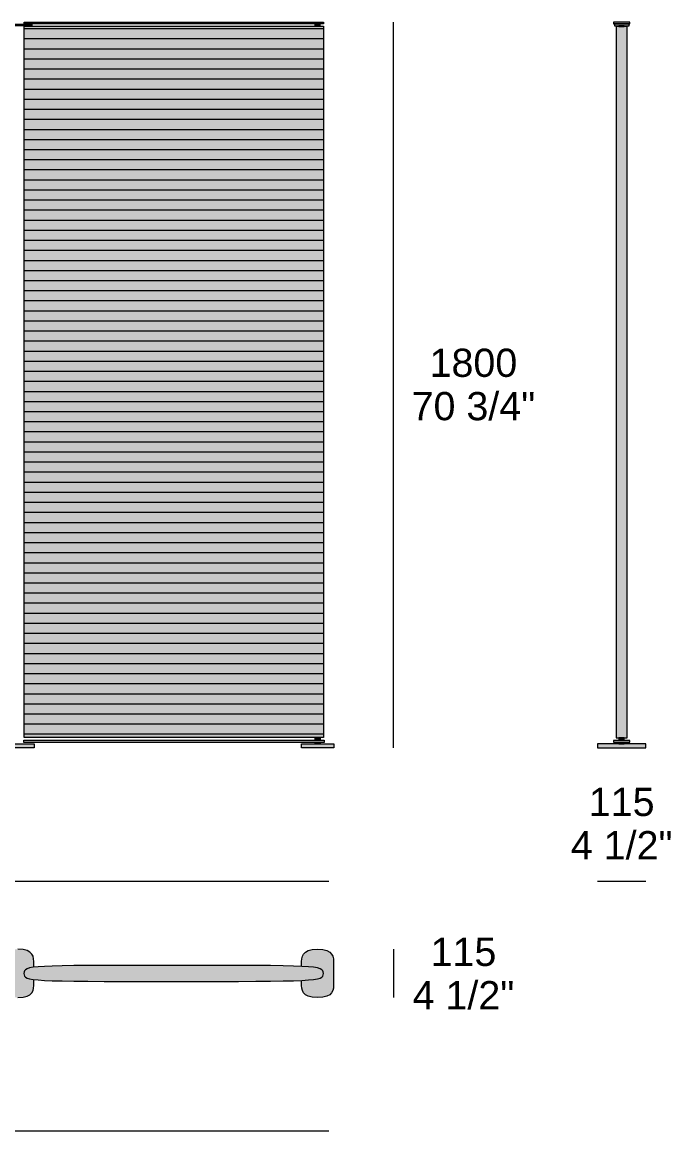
# Model space of a CAD drawing. Header units: millimetres. Extents: x -23380 to 52531, y -5628 to 1041.
# Drawn here: x -21812 to -20204, y -1709 to 1041 of the extents above; entities that cross this region are included whole.
import ezdxf

# ---------------------------------------------------------------- set-up
doc = ezdxf.new("R2010")
doc.units = ezdxf.units.MM
for name, color, linetype, lineweight in [('dimensions', 7, 'Continuous', 5), ('drawing', 7, 'Continuous', 5), ('hatch', 9, 'Continuous', 5), ('ropes', 7, 'Continuous', 0)]:
    doc.layers.add(name, color=color, linetype=linetype, lineweight=lineweight)
doc.styles.add('Poliform mm', font='arial.ttf')
doc.styles.add('Poliform pollici', font='arial.ttf')

msp = doc.modelspace()

# ---------------------------------------------------------------- hatches: boundary and pattern name
at = {"layer": 'hatch'}
for points in [[(-21816.1, 1031.6), (-21829, 1031.6), (-21857.1, 1031.6), (-21857.1, 1035.7), (-21788.4, 1035.7), (-21788.4, 1031.6)], [(-21065.3, 1036.6), (-21807.5, 1036.6), (-21807.5, 1040.9), (-21065.3, 1040.9)], [(-21073, -734.1), (-21085.7, -734.1), (-21807.5, -734.1), (-21807.5, 1030.7), (-21065.3, 1030.7), (-21065.3, -734.1)], [(-21085.7, 1030.7), (-21085.7, 1036.6), (-21073, 1036.6), (-21073, 1030.7)], [(-20346.1, 1036.4), (-20346.1, 1040.9), (-20305.5, 1040.9), (-20305.5, 1036.4)], [(-20307.3, 1036.4), (-20307.3, 1031.6), (-20343.6, 1031.6), (-20343.6, 1036.4)], [(-20332.5, 1030.4), (-20319.4, 1030.4), (-20312.2, 1030.4), (-20312.2, -734.2), (-20339.7, -734.2), (-20339.7, 1030.4)], [(-20319.4, 1031.6), (-20319.4, 1030.4), (-20332.5, 1030.4), (-20332.5, 1031.6)], [(-21063.6, -745.8), (-21808.4, -745.8), (-21808.4, -740.7), (-21063.6, -740.7)], [(-21085.7, -740.7), (-21085.7, -734.1), (-21073, -734.1), (-21073, -740.7)], [(-20345.8, -745.2), (-20345.8, -740.9), (-20305.9, -740.9), (-20305.9, -745.2)], [(-20319.4, -740.9), (-20332.5, -740.9), (-20332.5, -734.2), (-20319.4, -734.2)], [(-21782.5, -759.1), (-21863.2, -759.1), (-21863.2, -749.1), (-21782.5, -749.1)], [(-21085.7, -749.1), (-21073, -749.1), (-21039.3, -749.1), (-21039.3, -759.1), (-21120, -759.1), (-21120, -749.1)], [(-21073, -745.8), (-21073, -749.1), (-21085.7, -749.1), (-21085.7, -745.8)], [(-20385.8, -759.1), (-20385.8, -749.2), (-20265.8, -749.2), (-20265.8, -759.1)], [(-20332.5, -745.2), (-20319.4, -745.2), (-20319.4, -749.2), (-20332.5, -749.2)], [(-21823, -1378.8), (-21826.6, -1378.7), (-21828.3, -1378.7), (-21830, -1378.6), (-21831.6, -1378.5), (-21833.2, -1378.3), (-21834.7, -1378.1), (-21836.1, -1377.9), (-21837.5, -1377.7), (-21838.9, -1377.5), (-21840.2, -1377.2), (-21841.4, -1376.9), (-21842.7, -1376.6), (-21843.8, -1376.2), (-21844.9, -1375.9), (-21846, -1375.5), (-21847, -1375.1), (-21848, -1374.6), (-21849, -1374.2), (-21849.9, -1373.7), (-21850.3, -1373.5), (-21850.7, -1373.3), (-21851.1, -1373), (-21851.5, -1372.8), (-21851.9, -1372.5), (-21852.3, -1372.2), (-21852.7, -1372), (-21853.1, -1371.7), (-21853.4, -1371.4), (-21853.8, -1371.2), (-21854.1, -1370.9), (-21854.5, -1370.6), (-21854.8, -1370.3), (-21855.1, -1370), (-21855.4, -1369.7), (-21855.7, -1369.4), (-21856, -1369.1), (-21856.3, -1368.8), (-21856.6, -1368.5), (-21856.8, -1368.2), (-21857.1, -1367.9), (-21857.3, -1367.5), (-21857.6, -1367.2), (-21857.8, -1366.9), (-21858, -1366.6), (-21858.3, -1366.2), (-21858.5, -1365.9), (-21858.7, -1365.6), (-21858.9, -1365.2), (-21859.1, -1364.9), (-21859.3, -1364.5), (-21859.5, -1364.2), (-21859.8, -1363.5), (-21860.1, -1362.8), (-21860.4, -1362), (-21860.7, -1361.3), (-21860.9, -1360.6), (-21861.2, -1359.8), (-21861.4, -1359.1), (-21861.6, -1358.3), (-21861.7, -1357.5), (-21861.9, -1356.8), (-21862, -1356), (-21862.2, -1355.2), (-21862.3, -1354.4), (-21862.4, -1353.6), (-21862.5, -1352), (-21862.6, -1350.5), (-21862.7, -1348.9), (-21862.8, -1345.7), (-21862.8, -1334.1), (-21858.8, -1333.6), (-21855.3, -1333), (-21853.6, -1332.6), (-21852.1, -1332.3), (-21850.7, -1332), (-21849.4, -1331.6), (-21848.2, -1331.2), (-21847.1, -1330.9), (-21846.5, -1330.7), (-21846, -1330.5), (-21845.5, -1330.3), (-21845.1, -1330), (-21844.6, -1329.8), (-21844.2, -1329.6), (-21843.8, -1329.4), (-21843.4, -1329.2), (-21843, -1329), (-21842.6, -1328.7), (-21842.3, -1328.5), (-21842, -1328.3), (-21841.7, -1328), (-21841.4, -1327.8), (-21841.2, -1327.7), (-21841.1, -1327.6), (-21841, -1327.4), (-21840.8, -1327.3), (-21840.7, -1327.2), (-21840.6, -1327.1), (-21840.5, -1326.9), (-21840.3, -1326.8), (-21840.2, -1326.7), (-21840.1, -1326.6), (-21840, -1326.4), (-21839.9, -1326.3), (-21839.8, -1326.2), (-21839.7, -1326), (-21839.6, -1325.9), (-21839.6, -1325.8), (-21839.5, -1325.6), (-21839.4, -1325.5), (-21839.3, -1325.4), (-21839.2, -1325.2), (-21839.2, -1325.1), (-21839.1, -1324.9), (-21839, -1324.8), (-21839, -1324.6), (-21838.9, -1324.5), (-21838.8, -1324.4), (-21838.7, -1324.1), (-21838.6, -1323.8), (-21838.5, -1323.5), (-21838.5, -1323.2), (-21838.4, -1322.9), (-21838.3, -1322.6), (-21838.3, -1322.2), (-21838.2, -1321.9), (-21838.2, -1321.6), (-21838.1, -1321.3), (-21838.1, -1320.9), (-21838.1, -1320.3), (-21838, -1319.6), (-21838, -1318.9), (-21838, -1318.1), (-21838.1, -1317.5), (-21838.1, -1316.8), (-21838.1, -1316.4), (-21838.2, -1316.1), (-21838.2, -1315.8), (-21838.3, -1315.5), (-21838.3, -1315.2), (-21838.4, -1314.8), (-21838.5, -1314.5), (-21838.5, -1314.2), (-21838.6, -1313.9), (-21838.7, -1313.6), (-21838.8, -1313.3), (-21838.9, -1313.2), (-21839, -1313.1), (-21839, -1312.9), (-21839.1, -1312.8), (-21839.2, -1312.6), (-21839.2, -1312.5), (-21839.3, -1312.4), (-21839.4, -1312.2), (-21839.5, -1312.1), (-21839.6, -1311.9), (-21839.6, -1311.8), (-21839.7, -1311.7), (-21839.8, -1311.5), (-21839.9, -1311.4), (-21840, -1311.3), (-21840.1, -1311.2), (-21840.2, -1311), (-21840.3, -1310.9), (-21840.5, -1310.8), (-21840.6, -1310.6), (-21840.7, -1310.5), (-21840.8, -1310.4), (-21841, -1310.3), (-21841.1, -1310.1), (-21841.2, -1310), (-21841.4, -1309.9), (-21841.7, -1309.7), (-21842, -1309.4), (-21842.3, -1309.2), (-21842.6, -1309), (-21843, -1308.7), (-21843.4, -1308.5), (-21843.8, -1308.3), (-21844.2, -1308.1), (-21844.6, -1307.9), (-21845.1, -1307.7), (-21845.5, -1307.5), (-21846, -1307.3), (-21846.5, -1307.1), (-21847.1, -1306.9), (-21848.2, -1306.5), (-21849.4, -1306.1), (-21850.7, -1305.8), (-21852.1, -1305.4), (-21853.6, -1305.1), (-21855.3, -1304.8), (-21858.8, -1304.1), (-21862.8, -1303.6), (-21862.8, -1295.6), (-21862.8, -1292.4), (-21862.7, -1289.2), (-21862.6, -1287.6), (-21862.5, -1285.9), (-21862.4, -1284.3), (-21862.2, -1282.7), (-21862, -1282), (-21861.9, -1281.2), (-21861.7, -1280.4), (-21861.6, -1279.6), (-21861.4, -1278.8), (-21861.2, -1278.1), (-21860.9, -1277.3), (-21860.7, -1276.6), (-21860.4, -1275.8), (-21860.1, -1275.1), (-21859.8, -1274.4), (-21859.5, -1273.6), (-21859.3, -1273.3), (-21859.1, -1272.9), (-21858.9, -1272.6), (-21858.7, -1272.2), (-21858.5, -1271.9), (-21858.3, -1271.6), (-21858, -1271.2), (-21857.8, -1270.9), (-21857.6, -1270.6), (-21857.3, -1270.2), (-21857.1, -1269.9), (-21856.8, -1269.6), (-21856.6, -1269.3), (-21856.3, -1269), (-21856, -1268.6), (-21855.7, -1268.3), (-21855.4, -1268), (-21855.1, -1267.7), (-21854.8, -1267.4), (-21854.5, -1267.1), (-21854.1, -1266.9), (-21853.8, -1266.6), (-21853.4, -1266.3), (-21853.1, -1266), (-21852.7, -1265.7), (-21852.3, -1265.5), (-21851.9, -1265.2), (-21851.5, -1264.9), (-21851.1, -1264.7), (-21850.7, -1264.4), (-21850.3, -1264.2), (-21849.9, -1264), (-21849.4, -1263.7), (-21849, -1263.5), (-21848, -1263), (-21847, -1262.6), (-21846, -1262.2), (-21844.9, -1261.8), (-21843.8, -1261.4), (-21842.7, -1261.1), (-21841.4, -1260.8), (-21840.2, -1260.5), (-21838.9, -1260.2), (-21837.5, -1259.9), (-21836.1, -1259.7), (-21834.7, -1259.5), (-21833.2, -1259.3), (-21831.6, -1259.2), (-21830, -1259), (-21828.3, -1258.9), (-21826.6, -1258.9), (-21823, -1258.8), (-21819.4, -1258.9), (-21817.7, -1258.9), (-21816, -1259), (-21814.4, -1259.2), (-21812.8, -1259.3), (-21811.3, -1259.5), (-21809.9, -1259.7), (-21808.5, -1259.9), (-21807.1, -1260.2), (-21805.8, -1260.5), (-21804.6, -1260.8), (-21803.4, -1261.1), (-21802.2, -1261.4), (-21801.1, -1261.8), (-21800, -1262.2), (-21799, -1262.6), (-21798, -1263), (-21797, -1263.5), (-21796.6, -1263.7), (-21796.1, -1264), (-21795.7, -1264.2), (-21795.3, -1264.4), (-21794.9, -1264.7), (-21794.5, -1264.9), (-21794.1, -1265.2), (-21793.7, -1265.5), (-21793.3, -1265.7), (-21792.9, -1266), (-21792.6, -1266.3), (-21792.2, -1266.6), (-21791.9, -1266.9), (-21791.5, -1267.1), (-21791.2, -1267.4), (-21790.9, -1267.7), (-21790.6, -1268), (-21790.3, -1268.3), (-21790, -1268.6), (-21789.7, -1269), (-21789.5, -1269.3), (-21789.2, -1269.6), (-21788.9, -1269.9), (-21788.7, -1270.2), (-21788.4, -1270.6), (-21788.2, -1270.9), (-21788, -1271.2), (-21787.7, -1271.6), (-21787.5, -1271.9), (-21787.3, -1272.2), (-21787.1, -1272.6), (-21786.9, -1272.9), (-21786.7, -1273.3), (-21786.6, -1273.6), (-21786.2, -1274.4), (-21785.9, -1275.1), (-21785.6, -1275.8), (-21785.3, -1276.6), (-21785.1, -1277.3), (-21784.8, -1278.1), (-21784.6, -1278.8), (-21784.4, -1279.6), (-21784.3, -1280.4), (-21784.1, -1281.2), (-21784, -1282), (-21783.8, -1282.7), (-21783.6, -1284.3), (-21783.5, -1285.9), (-21783.4, -1287.6), (-21783.3, -1289.2), (-21783.2, -1292.4), (-21783.2, -1303.6), (-21787.2, -1304.1), (-21790.7, -1304.8), (-21792.4, -1305.1), (-21793.9, -1305.4), (-21795.3, -1305.8), (-21796.6, -1306.1), (-21797.8, -1306.5), (-21798.9, -1306.9), (-21799.5, -1307.1), (-21800, -1307.3), (-21800.5, -1307.5), (-21800.9, -1307.7), (-21801.4, -1307.9), (-21801.8, -1308.1), (-21802.2, -1308.3), (-21802.6, -1308.5), (-21803, -1308.7), (-21803.4, -1309), (-21803.7, -1309.2), (-21804, -1309.4), (-21804.3, -1309.7), (-21804.6, -1309.9), (-21804.8, -1310), (-21804.9, -1310.1), (-21805.1, -1310.3), (-21805.2, -1310.4), (-21805.3, -1310.5), (-21805.4, -1310.6), (-21805.5, -1310.8), (-21805.7, -1310.9), (-21805.8, -1311), (-21805.9, -1311.2), (-21806, -1311.3), (-21806.1, -1311.4), (-21806.2, -1311.5), (-21806.3, -1311.7), (-21806.4, -1311.8), (-21806.4, -1311.9), (-21806.5, -1312.1), (-21806.6, -1312.2), (-21806.7, -1312.4), (-21806.8, -1312.5), (-21806.8, -1312.6), (-21806.9, -1312.8), (-21807, -1312.9), (-21807, -1313.1), (-21807.1, -1313.2), (-21807.2, -1313.3), (-21807.3, -1313.6), (-21807.4, -1313.9), (-21807.5, -1314.2), (-21807.5, -1314.5), (-21807.6, -1314.8), (-21807.7, -1315.2), (-21807.7, -1315.5), (-21807.8, -1315.8), (-21807.8, -1316.1), (-21807.9, -1316.4), (-21807.9, -1316.8), (-21807.9, -1317.5), (-21808, -1318.1), (-21808, -1318.9), (-21808, -1319.6), (-21807.9, -1320.3), (-21807.9, -1320.9), (-21807.9, -1321.3), (-21807.8, -1321.6), (-21807.8, -1321.9), (-21807.7, -1322.2), (-21807.7, -1322.6), (-21807.6, -1322.9), (-21807.5, -1323.2), (-21807.5, -1323.5), (-21807.4, -1323.8), (-21807.3, -1324.1), (-21807.2, -1324.4), (-21807.1, -1324.5), (-21807, -1324.6), (-21807, -1324.8), (-21806.9, -1324.9), (-21806.8, -1325.1), (-21806.8, -1325.2), (-21806.7, -1325.4), (-21806.6, -1325.5), (-21806.5, -1325.6), (-21806.4, -1325.8), (-21806.4, -1325.9), (-21806.3, -1326), (-21806.2, -1326.2), (-21806.1, -1326.3), (-21806, -1326.4), (-21805.9, -1326.6), (-21805.8, -1326.7), (-21805.7, -1326.8), (-21805.5, -1326.9), (-21805.4, -1327.1), (-21805.3, -1327.2), (-21805.2, -1327.3), (-21805.1, -1327.4), (-21804.9, -1327.6), (-21804.8, -1327.7), (-21804.6, -1327.8), (-21804.3, -1328), (-21804, -1328.3), (-21803.7, -1328.5), (-21803.4, -1328.7), (-21803, -1329), (-21802.6, -1329.2), (-21802.2, -1329.4), (-21801.8, -1329.6), (-21801.4, -1329.8), (-21800.9, -1330), (-21800.5, -1330.3), (-21800, -1330.5), (-21799.5, -1330.7), (-21798.9, -1330.9), (-21797.8, -1331.2), (-21796.6, -1331.6), (-21795.3, -1332), (-21793.9, -1332.3), (-21792.4, -1332.6), (-21790.7, -1333), (-21787.2, -1333.6), (-21783.2, -1334.1), (-21783.2, -1342.5), (-21783.2, -1345.7), (-21783.3, -1348.9), (-21783.4, -1350.5), (-21783.5, -1352), (-21783.6, -1353.6), (-21783.7, -1354.4), (-21783.8, -1355.2), (-21784, -1356), (-21784.1, -1356.8), (-21784.3, -1357.5), (-21784.4, -1358.3), (-21784.6, -1359.1), (-21784.8, -1359.8), (-21785.1, -1360.6), (-21785.3, -1361.3), (-21785.6, -1362), (-21785.9, -1362.8), (-21786.2, -1363.5), (-21786.6, -1364.2), (-21786.7, -1364.5), (-21786.9, -1364.9), (-21787.1, -1365.2), (-21787.3, -1365.6), (-21787.5, -1365.9), (-21787.7, -1366.2), (-21788, -1366.6), (-21788.2, -1366.9), (-21788.4, -1367.2), (-21788.7, -1367.5), (-21788.9, -1367.9), (-21789.2, -1368.2), (-21789.5, -1368.5), (-21789.7, -1368.8), (-21790, -1369.1), (-21790.3, -1369.4), (-21790.6, -1369.7), (-21790.9, -1370), (-21791.2, -1370.3), (-21791.5, -1370.6), (-21791.9, -1370.9), (-21792.2, -1371.2), (-21792.6, -1371.4), (-21792.9, -1371.7), (-21793.3, -1372), (-21793.7, -1372.2), (-21794.1, -1372.5), (-21794.5, -1372.8), (-21794.9, -1373), (-21795.3, -1373.3), (-21795.7, -1373.5), (-21796.1, -1373.7), (-21797, -1374.2), (-21798, -1374.6), (-21799, -1375.1), (-21800, -1375.5), (-21801.1, -1375.9), (-21802.2, -1376.2), (-21803.4, -1376.6), (-21804.6, -1376.9), (-21805.8, -1377.2), (-21807.1, -1377.5), (-21808.5, -1377.7), (-21809.9, -1377.9), (-21811.3, -1378.1), (-21812.8, -1378.3), (-21814.4, -1378.5), (-21816, -1378.6), (-21817.7, -1378.7), (-21819.4, -1378.7)], [(-21119.6, -1301.4), (-21119.6, -1292.4), (-21119.5, -1289.2), (-21119.4, -1287.6), (-21119.3, -1285.9), (-21119.2, -1284.3), (-21119, -1282.7), (-21118.9, -1282), (-21118.7, -1281.2), (-21118.6, -1280.4), (-21118.4, -1279.6), (-21118.2, -1278.8), (-21118, -1278.1), (-21117.8, -1277.3), (-21117.5, -1276.6), (-21117.2, -1275.8), (-21116.9, -1275.1), (-21116.6, -1274.4), (-21116.3, -1273.6), (-21116.1, -1273.3), (-21115.9, -1272.9), (-21115.7, -1272.6), (-21115.5, -1272.2), (-21115.3, -1271.9), (-21115.1, -1271.6), (-21114.9, -1271.2), (-21114.6, -1270.9), (-21114.4, -1270.6), (-21114.1, -1270.2), (-21113.9, -1269.9), (-21113.6, -1269.6), (-21113.4, -1269.3), (-21113.1, -1269), (-21112.8, -1268.6), (-21112.5, -1268.3), (-21112.2, -1268), (-21111.9, -1267.7), (-21111.6, -1267.4), (-21111.3, -1267.1), (-21110.9, -1266.9), (-21110.6, -1266.6), (-21110.2, -1266.3), (-21109.9, -1266), (-21109.5, -1265.7), (-21109.1, -1265.5), (-21108.8, -1265.2), (-21108.4, -1264.9), (-21107.9, -1264.7), (-21107.5, -1264.4), (-21107.1, -1264.2), (-21106.7, -1264), (-21106.2, -1263.7), (-21105.8, -1263.5), (-21104.8, -1263), (-21103.8, -1262.6), (-21102.8, -1262.2), (-21101.7, -1261.8), (-21100.6, -1261.4), (-21099.5, -1261.1), (-21098.3, -1260.8), (-21097, -1260.5), (-21095.7, -1260.2), (-21094.3, -1259.9), (-21092.9, -1259.7), (-21091.5, -1259.5), (-21090, -1259.3), (-21088.4, -1259.2), (-21086.8, -1259), (-21085.2, -1258.9), (-21083.4, -1258.9), (-21079.8, -1258.8), (-21076.2, -1258.9), (-21074.5, -1258.9), (-21072.8, -1259), (-21071.2, -1259.2), (-21069.6, -1259.3), (-21068.1, -1259.5), (-21066.7, -1259.7), (-21065.3, -1259.9), (-21063.9, -1260.2), (-21062.6, -1260.5), (-21061.4, -1260.8), (-21060.2, -1261.1), (-21059, -1261.4), (-21057.9, -1261.8), (-21056.8, -1262.2), (-21055.8, -1262.6), (-21054.8, -1263), (-21053.9, -1263.5), (-21053.4, -1263.7), (-21053, -1264), (-21052.5, -1264.2), (-21052.1, -1264.4), (-21051.7, -1264.7), (-21051.3, -1264.9), (-21050.9, -1265.2), (-21050.5, -1265.5), (-21050.1, -1265.7), (-21049.7, -1266), (-21049.4, -1266.3), (-21049, -1266.6), (-21048.7, -1266.9), (-21048.4, -1267.1), (-21048, -1267.4), (-21047.7, -1267.7), (-21047.4, -1268), (-21047.1, -1268.3), (-21046.8, -1268.6), (-21046.5, -1269), (-21046.3, -1269.3), (-21046, -1269.6), (-21045.7, -1269.9), (-21045.5, -1270.2), (-21045.2, -1270.6), (-21045, -1270.9), (-21044.8, -1271.2), (-21044.6, -1271.6), (-21044.3, -1271.9), (-21044.1, -1272.2), (-21043.9, -1272.6), (-21043.7, -1272.9), (-21043.5, -1273.3), (-21043.4, -1273.6), (-21043, -1274.4), (-21042.7, -1275.1), (-21042.4, -1275.8), (-21042.1, -1276.6), (-21041.9, -1277.3), (-21041.6, -1278.1), (-21041.4, -1278.8), (-21041.2, -1279.6), (-21041.1, -1280.4), (-21040.9, -1281.2), (-21040.8, -1282), (-21040.7, -1282.7), (-21040.4, -1284.3), (-21040.3, -1285.9), (-21040.2, -1287.6), (-21040.1, -1289.2), (-21040, -1292.4), (-21040, -1345.7), (-21040.1, -1348.9), (-21040.2, -1350.5), (-21040.3, -1352), (-21040.4, -1353.6), (-21040.5, -1354.4), (-21040.7, -1355.2), (-21040.8, -1356), (-21040.9, -1356.8), (-21041.1, -1357.5), (-21041.2, -1358.3), (-21041.4, -1359.1), (-21041.6, -1359.8), (-21041.9, -1360.6), (-21042.1, -1361.3), (-21042.4, -1362), (-21042.7, -1362.8), (-21043, -1363.5), (-21043.4, -1364.2), (-21043.5, -1364.5), (-21043.7, -1364.9), (-21043.9, -1365.2), (-21044.1, -1365.6), (-21044.3, -1365.9), (-21044.6, -1366.2), (-21044.8, -1366.6), (-21045, -1366.9), (-21045.2, -1367.2), (-21045.5, -1367.5), (-21045.7, -1367.9), (-21046, -1368.2), (-21046.3, -1368.5), (-21046.5, -1368.8), (-21046.8, -1369.1), (-21047.1, -1369.4), (-21047.4, -1369.7), (-21047.7, -1370), (-21048, -1370.3), (-21048.4, -1370.6), (-21048.7, -1370.9), (-21049, -1371.2), (-21049.4, -1371.4), (-21049.7, -1371.7), (-21050.1, -1372), (-21050.5, -1372.2), (-21050.9, -1372.5), (-21051.3, -1372.8), (-21051.7, -1373), (-21052.1, -1373.3), (-21052.5, -1373.5), (-21053, -1373.7), (-21053.9, -1374.2), (-21054.8, -1374.6), (-21055.8, -1375.1), (-21056.8, -1375.5), (-21057.9, -1375.9), (-21059, -1376.2), (-21060.2, -1376.6), (-21061.4, -1376.9), (-21062.6, -1377.2), (-21063.9, -1377.5), (-21065.3, -1377.7), (-21066.7, -1377.9), (-21068.1, -1378.1), (-21069.6, -1378.3), (-21071.2, -1378.5), (-21072.8, -1378.6), (-21074.5, -1378.7), (-21076.2, -1378.7), (-21079.8, -1378.8), (-21083.4, -1378.7), (-21085.1, -1378.7), (-21086.8, -1378.6), (-21088.4, -1378.5), (-21090, -1378.3), (-21091.5, -1378.1), (-21092.9, -1377.9), (-21094.3, -1377.7), (-21095.7, -1377.5), (-21097, -1377.2), (-21098.3, -1376.9), (-21099.5, -1376.6), (-21100.6, -1376.2), (-21101.7, -1375.9), (-21102.8, -1375.5), (-21103.8, -1375.1), (-21104.8, -1374.6), (-21105.8, -1374.2), (-21106.7, -1373.7), (-21107.1, -1373.5), (-21107.5, -1373.3), (-21107.9, -1373), (-21108.4, -1372.8), (-21108.8, -1372.5), (-21109.1, -1372.2), (-21109.5, -1372), (-21109.9, -1371.7), (-21110.2, -1371.4), (-21110.6, -1371.2), (-21110.9, -1370.9), (-21111.3, -1370.6), (-21111.6, -1370.3), (-21111.9, -1370), (-21112.2, -1369.7), (-21112.5, -1369.4), (-21112.8, -1369.1), (-21113.1, -1368.8), (-21113.4, -1368.5), (-21113.6, -1368.2), (-21113.9, -1367.9), (-21114.1, -1367.5), (-21114.4, -1367.2), (-21114.6, -1366.9), (-21114.9, -1366.6), (-21115.1, -1366.2), (-21115.3, -1365.9), (-21115.5, -1365.6), (-21115.7, -1365.2), (-21115.9, -1364.9), (-21116.1, -1364.5), (-21116.3, -1364.2), (-21116.6, -1363.5), (-21116.9, -1362.8), (-21117.2, -1362), (-21117.5, -1361.3), (-21117.8, -1360.6), (-21118, -1359.8), (-21118.2, -1359.1), (-21118.4, -1358.3), (-21118.6, -1357.5), (-21118.7, -1356.8), (-21118.9, -1356), (-21119, -1355.2), (-21119.1, -1354.4), (-21119.2, -1353.6), (-21119.3, -1352), (-21119.4, -1350.5), (-21119.5, -1348.9), (-21119.6, -1345.7), (-21119.6, -1336.3), (-21102.8, -1335.3), (-21095.9, -1334.6), (-21089.9, -1333.9), (-21087.2, -1333.6), (-21084.7, -1333.2), (-21082.4, -1332.8), (-21080.3, -1332.3), (-21078.4, -1331.9), (-21077.5, -1331.6), (-21076.6, -1331.4), (-21075.8, -1331.2), (-21075.1, -1330.9), (-21074.3, -1330.7), (-21073.6, -1330.4), (-21073, -1330.1), (-21072.3, -1329.9), (-21071.8, -1329.6), (-21071.2, -1329.3), (-21070.7, -1329), (-21070.4, -1328.9), (-21070.2, -1328.7), (-21069.9, -1328.6), (-21069.7, -1328.4), (-21069.5, -1328.3), (-21069.3, -1328.1), (-21069.1, -1328), (-21068.9, -1327.8), (-21068.7, -1327.6), (-21068.5, -1327.5), (-21068.3, -1327.3), (-21068.2, -1327.2), (-21068, -1327), (-21067.8, -1326.8), (-21067.7, -1326.7), (-21067.6, -1326.5), (-21067.4, -1326.3), (-21067.3, -1326.2), (-21067.2, -1326), (-21067, -1325.8), (-21066.9, -1325.6), (-21066.8, -1325.5), (-21066.7, -1325.3), (-21066.6, -1325.1), (-21066.5, -1324.9), (-21066.4, -1324.7), (-21066.3, -1324.5), (-21066.3, -1324.3), (-21066.2, -1324.2), (-21066.1, -1324), (-21066, -1323.8), (-21066, -1323.6), (-21065.9, -1323.4), (-21065.9, -1323.2), (-21065.8, -1323), (-21065.8, -1322.8), (-21065.7, -1322.6), (-21065.7, -1322.4), (-21065.6, -1322), (-21065.6, -1321.5), (-21065.5, -1321.1), (-21065.5, -1320.7), (-21065.5, -1320.2), (-21065.4, -1319.8), (-21065.4, -1318.9), (-21065.4, -1317.9), (-21065.5, -1317.5), (-21065.5, -1317), (-21065.5, -1316.6), (-21065.6, -1316.2), (-21065.6, -1315.8), (-21065.7, -1315.3), (-21065.7, -1315.1), (-21065.8, -1314.9), (-21065.8, -1314.7), (-21065.9, -1314.5), (-21065.9, -1314.3), (-21066, -1314.1), (-21066, -1313.9), (-21066.1, -1313.7), (-21066.2, -1313.6), (-21066.3, -1313.4), (-21066.3, -1313.2), (-21066.4, -1313), (-21066.5, -1312.8), (-21066.6, -1312.6), (-21066.7, -1312.4), (-21066.8, -1312.3), (-21066.9, -1312.1), (-21067, -1311.9), (-21067.2, -1311.7), (-21067.3, -1311.6), (-21067.4, -1311.4), (-21067.6, -1311.2), (-21067.7, -1311), (-21067.8, -1310.9), (-21068, -1310.7), (-21068.2, -1310.5), (-21068.3, -1310.4), (-21068.5, -1310.2), (-21068.7, -1310.1), (-21068.9, -1309.9), (-21069.1, -1309.7), (-21069.3, -1309.6), (-21069.5, -1309.4), (-21069.7, -1309.3), (-21069.9, -1309.1), (-21070.2, -1309), (-21070.4, -1308.8), (-21070.7, -1308.7), (-21071.2, -1308.4), (-21071.8, -1308.1), (-21072.3, -1307.8), (-21073, -1307.6), (-21073.6, -1307.3), (-21074.3, -1307), (-21075.1, -1306.8), (-21075.8, -1306.5), (-21076.6, -1306.3), (-21077.5, -1306.1), (-21078.4, -1305.8), (-21080.3, -1305.4), (-21082.4, -1304.9), (-21084.7, -1304.5), (-21087.2, -1304.1), (-21089.9, -1303.8), (-21095.9, -1303.1), (-21102.8, -1302.5)], [(-21447.5, -1299), (-21166.2, -1300), (-21119.6, -1301.4), (-21102.8, -1302.5), (-21095.9, -1303.1), (-21089.9, -1303.8), (-21087.2, -1304.1), (-21084.7, -1304.5), (-21082.4, -1304.9), (-21080.3, -1305.4), (-21078.4, -1305.8), (-21077.5, -1306.1), (-21076.6, -1306.3), (-21075.8, -1306.5), (-21075.1, -1306.8), (-21074.3, -1307), (-21073.6, -1307.3), (-21073, -1307.6), (-21072.3, -1307.8), (-21071.8, -1308.1), (-21071.2, -1308.4), (-21070.7, -1308.7), (-21070.4, -1308.8), (-21070.2, -1309), (-21069.9, -1309.1), (-21069.7, -1309.3), (-21069.5, -1309.4), (-21069.3, -1309.6), (-21069.1, -1309.7), (-21068.9, -1309.9), (-21068.7, -1310.1), (-21068.5, -1310.2), (-21068.3, -1310.4), (-21068.2, -1310.5), (-21068, -1310.7), (-21067.8, -1310.9), (-21067.7, -1311), (-21067.6, -1311.2), (-21067.4, -1311.4), (-21067.3, -1311.6), (-21067.2, -1311.7), (-21067, -1311.9), (-21066.9, -1312.1), (-21066.8, -1312.3), (-21066.7, -1312.4), (-21066.6, -1312.6), (-21066.5, -1312.8), (-21066.4, -1313), (-21066.3, -1313.2), (-21066.3, -1313.4), (-21066.2, -1313.6), (-21066.1, -1313.7), (-21066, -1313.9), (-21066, -1314.1), (-21065.9, -1314.3), (-21065.9, -1314.5), (-21065.8, -1314.7), (-21065.8, -1314.9), (-21065.7, -1315.1), (-21065.7, -1315.3), (-21065.6, -1315.8), (-21065.6, -1316.2), (-21065.5, -1316.6), (-21065.5, -1317), (-21065.5, -1317.5), (-21065.4, -1317.9), (-21065.4, -1318.9), (-21065.4, -1319.8), (-21065.5, -1320.2), (-21065.5, -1320.7), (-21065.5, -1321.1), (-21065.6, -1321.5), (-21065.6, -1322), (-21065.7, -1322.4), (-21065.7, -1322.6), (-21065.8, -1322.8), (-21065.8, -1323), (-21065.9, -1323.2), (-21065.9, -1323.4), (-21066, -1323.6), (-21066, -1323.8), (-21066.1, -1324), (-21066.2, -1324.2), (-21066.3, -1324.3), (-21066.3, -1324.5), (-21066.4, -1324.7), (-21066.5, -1324.9), (-21066.6, -1325.1), (-21066.7, -1325.3), (-21066.8, -1325.5), (-21066.9, -1325.6), (-21067, -1325.8), (-21067.2, -1326), (-21067.3, -1326.2), (-21067.4, -1326.3), (-21067.6, -1326.5), (-21067.7, -1326.7), (-21067.8, -1326.8), (-21068, -1327), (-21068.2, -1327.2), (-21068.3, -1327.3), (-21068.5, -1327.5), (-21068.7, -1327.6), (-21068.9, -1327.8), (-21069.1, -1328), (-21069.3, -1328.1), (-21069.5, -1328.3), (-21069.7, -1328.4), (-21069.9, -1328.6), (-21070.2, -1328.7), (-21070.4, -1328.9), (-21070.7, -1329), (-21071.2, -1329.3), (-21071.8, -1329.6), (-21072.3, -1329.9), (-21073, -1330.1), (-21073.6, -1330.4), (-21074.3, -1330.7), (-21075.1, -1330.9), (-21075.8, -1331.2), (-21076.6, -1331.4), (-21077.5, -1331.6), (-21078.4, -1331.9), (-21080.3, -1332.3), (-21082.4, -1332.8), (-21084.7, -1333.2), (-21087.2, -1333.6), (-21089.9, -1333.9), (-21095.9, -1334.6), (-21102.8, -1335.3), (-21119.6, -1336.3), (-21166.2, -1337.7), (-21681.5, -1338.2), (-21745.5, -1336.8), (-21767.2, -1335.7), (-21775.9, -1334.9), (-21783.2, -1334.1), (-21787.2, -1333.6), (-21790.7, -1333), (-21792.4, -1332.6), (-21793.9, -1332.3), (-21795.3, -1332), (-21796.6, -1331.6), (-21797.8, -1331.2), (-21798.9, -1330.9), (-21799.5, -1330.7), (-21800, -1330.5), (-21800.5, -1330.3), (-21800.9, -1330), (-21801.4, -1329.8), (-21801.8, -1329.6), (-21802.2, -1329.4), (-21802.6, -1329.2), (-21803, -1329), (-21803.4, -1328.7), (-21803.7, -1328.5), (-21804, -1328.3), (-21804.3, -1328), (-21804.6, -1327.8), (-21804.8, -1327.7), (-21804.9, -1327.6), (-21805.1, -1327.4), (-21805.2, -1327.3), (-21805.3, -1327.2), (-21805.4, -1327.1), (-21805.5, -1326.9), (-21805.7, -1326.8), (-21805.8, -1326.7), (-21805.9, -1326.6), (-21806, -1326.4), (-21806.1, -1326.3), (-21806.2, -1326.2), (-21806.3, -1326), (-21806.4, -1325.9), (-21806.4, -1325.8), (-21806.5, -1325.6), (-21806.6, -1325.5), (-21806.7, -1325.4), (-21806.8, -1325.2), (-21806.8, -1325.1), (-21806.9, -1324.9), (-21807, -1324.8), (-21807, -1324.6), (-21807.1, -1324.5), (-21807.2, -1324.4), (-21807.3, -1324.1), (-21807.4, -1323.8), (-21807.5, -1323.5), (-21807.5, -1323.2), (-21807.6, -1322.9), (-21807.7, -1322.6), (-21807.7, -1322.2), (-21807.8, -1321.9), (-21807.8, -1321.6), (-21807.9, -1321.3), (-21807.9, -1320.9), (-21807.9, -1320.3), (-21808, -1319.6), (-21808, -1318.9), (-21808, -1318.1), (-21807.9, -1317.5), (-21807.9, -1316.8), (-21807.9, -1316.4), (-21807.8, -1316.1), (-21807.8, -1315.8), (-21807.7, -1315.5), (-21807.7, -1315.2), (-21807.6, -1314.8), (-21807.5, -1314.5), (-21807.5, -1314.2), (-21807.4, -1313.9), (-21807.3, -1313.6), (-21807.2, -1313.3), (-21807.1, -1313.2), (-21807, -1313.1), (-21807, -1312.9), (-21806.9, -1312.8), (-21806.8, -1312.6), (-21806.8, -1312.5), (-21806.7, -1312.4), (-21806.6, -1312.2), (-21806.5, -1312.1), (-21806.4, -1311.9), (-21806.4, -1311.8), (-21806.3, -1311.7), (-21806.2, -1311.5), (-21806.1, -1311.4), (-21806, -1311.3), (-21805.9, -1311.2), (-21805.8, -1311), (-21805.7, -1310.9), (-21805.5, -1310.8), (-21805.4, -1310.6), (-21805.3, -1310.5), (-21805.2, -1310.4), (-21805.1, -1310.3), (-21804.9, -1310.1), (-21804.8, -1310), (-21804.6, -1309.9), (-21804.3, -1309.7), (-21804, -1309.4), (-21803.7, -1309.2), (-21803.4, -1309), (-21803, -1308.7), (-21802.6, -1308.5), (-21802.2, -1308.3), (-21801.8, -1308.1), (-21801.4, -1307.9), (-21800.9, -1307.7), (-21800.5, -1307.5), (-21800, -1307.3), (-21799.5, -1307.1), (-21798.9, -1306.9), (-21797.8, -1306.5), (-21796.6, -1306.1), (-21795.3, -1305.8), (-21793.9, -1305.4), (-21792.4, -1305.1), (-21790.7, -1304.8), (-21787.2, -1304.1), (-21783.2, -1303.6), (-21775.9, -1302.8), (-21767.2, -1302.1), (-21745.5, -1300.9), (-21681.5, -1299.5)]]:
    msp.add_hatch(color=256, dxfattribs=at).paths.add_polyline_path(points, flags=0)
at = {"layer": 'ropes', "lineweight": 0}
h = msp.add_hatch(dxfattribs=at)
h.set_pattern_fill('HATCH1', color=256, scale=200, style=0, pattern_type=2)
h.set_pattern_definition([(0, (0, 0), (0, 25), [])])
h.paths.add_polyline_path([(-21073, -734.1), (-21085.7, -734.1), (-21807.5, -734.1), (-21807.5, 1030.7), (-21065.3, 1030.7), (-21065.3, -734.1)], flags=0)

# ---------------------------------------------------------------- linework, layer by layer
at = {"layer": 'dimensions'}
for points in [[(-20891.8, -759.1), (-20891.8, 1040.9)], [(-23379.6, -1089.8), (-21051.6, -1089.8)], [(-23379.6, -1089.8), (-21076.6, -1089.8)], [(-20385.8, -1089.8), (-20265.8, -1089.8)], [(-20891.8, -1258.8), (-20891.8, -1378.8)], [(-23379.6, -1709.5), (-21051.6, -1709.5)], [(-23379.6, -1709.5), (-21076.6, -1709.5)]]:
    msp.add_lwpolyline(points, dxfattribs=at)
at = {"layer": 'drawing'}
for points in [[(-21857.1, 1035.7), (-21788.4, 1035.7)], [(-21788.4, 1031.6), (-21857.1, 1031.6)], [(-21807.5, 1040.9), (-21065.3, 1040.9)], [(-21807.5, 1036.6), (-21807.5, 1040.9)], [(-21065.3, 1036.6), (-21807.5, 1036.6)], [(-21807.5, 1030.7), (-21065.3, 1030.7)], [(-21807.5, -734.1), (-21807.5, 1030.7)], [(-21788.4, 1035.7), (-21788.4, 1031.6)], [(-21085.7, 1030.7), (-21085.7, 1036.6)], [(-21073, 1030.7), (-21073, 1036.6)], [(-21065.3, 1040.9), (-21065.3, 1036.6)], [(-21065.3, 1030.7), (-21065.3, -734.1)], [(-21808.4, -740.7), (-21063.6, -740.7)], [(-21808.4, -745.8), (-21808.4, -740.7)], [(-21065.3, -734.1), (-21807.5, -734.1)], [(-21085.7, -734.1), (-21073, -734.1)], [(-21085.7, -740.7), (-21085.7, -734.1)], [(-21073, -734.1), (-21073, -740.7)], [(-21063.6, -740.7), (-21063.6, -745.8)], [(-20319.4, -740.9), (-20319.4, -734.2), (-20332.5, -734.2), (-20332.5, -740.9)], [(-21863.2, -749.1), (-21782.5, -749.1)], [(-21782.5, -759.1), (-21863.2, -759.1)], [(-21063.6, -745.8), (-21808.4, -745.8)], [(-21782.5, -749.1), (-21782.5, -759.1)], [(-21120, -749.1), (-21039.3, -749.1)], [(-21120, -759.1), (-21120, -749.1)], [(-21039.3, -759.1), (-21120, -759.1)], [(-21085.7, -749.1), (-21085.7, -745.8)], [(-21073, -749.1), (-21085.7, -749.1)], [(-21073, -745.8), (-21073, -749.1)], [(-21039.3, -749.1), (-21039.3, -759.1)], [(-20332.5, -745.2), (-20332.5, -749.2), (-20319.4, -749.2), (-20319.4, -745.2)]]:
    msp.add_lwpolyline(points, dxfattribs=at)
for points in [[(-20346.1, 1036.4), (-20305.5, 1036.4), (-20305.5, 1040.9), (-20346.1, 1040.9)], [(-20343.6, 1031.6), (-20307.3, 1031.6), (-20307.3, 1036.4), (-20343.6, 1036.4)], [(-20339.7, -734.2), (-20312.2, -734.2), (-20312.2, 1030.4), (-20339.7, 1030.4)], [(-20332.5, 1030.4), (-20319.4, 1030.4), (-20319.4, 1031.6), (-20332.5, 1031.6)], [(-20345.8, -745.2), (-20305.9, -745.2), (-20305.9, -740.9), (-20345.8, -740.9)], [(-20385.8, -759.1), (-20265.8, -759.1), (-20265.8, -749.2), (-20385.8, -749.2)]]:
    msp.add_lwpolyline(points, close=True, dxfattribs=at)
for points, knots in [([(-21783.2, -1303.6), (-21783.2, -1301), (-21783.2, -1282.1), (-21783.2, -1258.8), (-21823, -1258.8)], [-77.412422, -77.412422, -77.412422, -77.412422, -66.520524, 0, 0, 0, 0]), ([(-21119.6, -1301.4), (-21119.6, -1299.5), (-21119.6, -1281.2), (-21119.6, -1258.8), (-21079.8, -1258.8)], [-74.403911, -74.403911, -74.403911, -74.403911, -66.520524, 0, 0, 0, 0]), ([(-21823, -1378.8), (-21783.2, -1378.8), (-21783.2, -1355.7), (-21783.2, -1336.9), (-21783.2, -1334.1)], [199.561573, 199.561573, 199.561573, 199.561573, 266.082097, 277.606484, 277.606484, 277.606484, 277.606484]), ([(-21079.8, -1378.8), (-21119.6, -1378.8), (-21119.6, -1356.6), (-21119.6, -1338.3), (-21119.6, -1336.3)], [199.561573, 199.561573, 199.561573, 199.561573, 266.082097, 274.568529, 274.568529, 274.568529, 274.568529])]:
    msp.add_open_spline(points, degree=3, knots=knots, dxfattribs=at)
for points in [[(-21079.8, -1258.8), (-21040, -1258.8), (-21040, -1298.8), (-21040, -1339.5), (-21040, -1378.8), (-21079.8, -1378.8)], [(-21447.5, -1299), (-21792.9, -1299), (-21808, -1299), (-21808, -1318.9)], [(-21808, -1318.9), (-21808, -1338.8), (-21792.9, -1338.8), (-21447.5, -1338.8)], [(-21065.4, -1318.9), (-21065.4, -1299), (-21080.5, -1299), (-21447.5, -1299)], [(-21447.5, -1338.8), (-21080.5, -1338.8), (-21065.4, -1338.8), (-21065.4, -1318.9)]]:
    msp.add_open_spline(points, degree=3, dxfattribs=at)

# ---------------------------------------------------------------- texts
at = {"layer": 'dimensions', "char_height": 70, "attachment_point": 5}
for s, insert, width, style in [('1800', (-20693.4, 195.4), 543.261, 'Poliform mm'), ('70 3/4"', (-20693.4, 87.9), 731.196, 'Poliform pollici'), ('115', (-20325.8, -894), 436.739, 'Poliform mm'), ('4 1/2"', (-20325.8, -1001.4), 630, 'Poliform pollici'), ('115', (-20718.1, -1266), 436.739, 'Poliform mm'), ('4 1/2"', (-20718.1, -1373.5), 630, 'Poliform pollici')]:
    msp.add_mtext(s, dxfattribs=dict(at, insert=insert, width=width, style=style))

doc.saveas('drawing.dxf')
